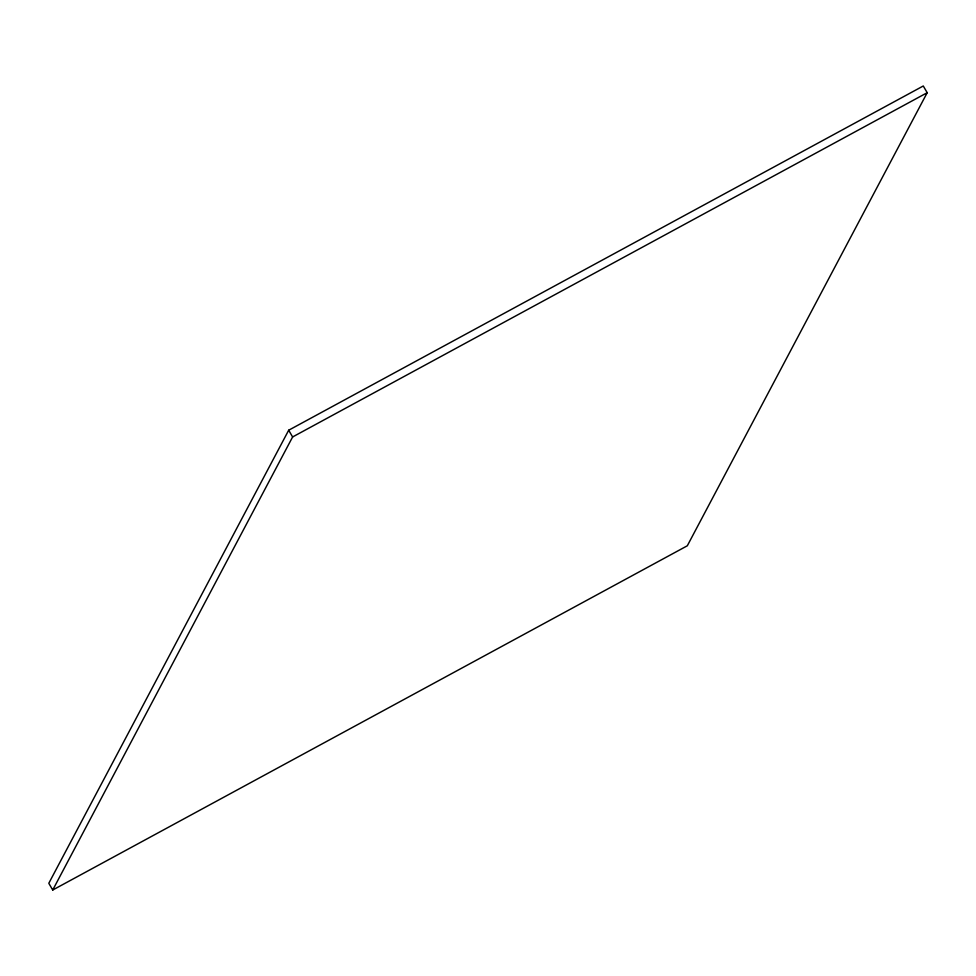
<?xml version="1.0" encoding="UTF-8"?>
<svg xmlns="http://www.w3.org/2000/svg" width="976" height="976" viewBox="0 0 976 976"><rect width="100%" height="100%" fill="white"/><g stroke="black" fill="none" stroke-linecap="round" stroke-linejoin="round"><path stroke-width="1.46" d="M288.689 430.221L48.8 883.292L52.728 890.014L687.311 545.779L927.2 92.708L923.272 85.986L288.689 430.221L292.617 436.955L52.728 890.014M292.617 436.955L927.2 92.708"/></g></svg>
